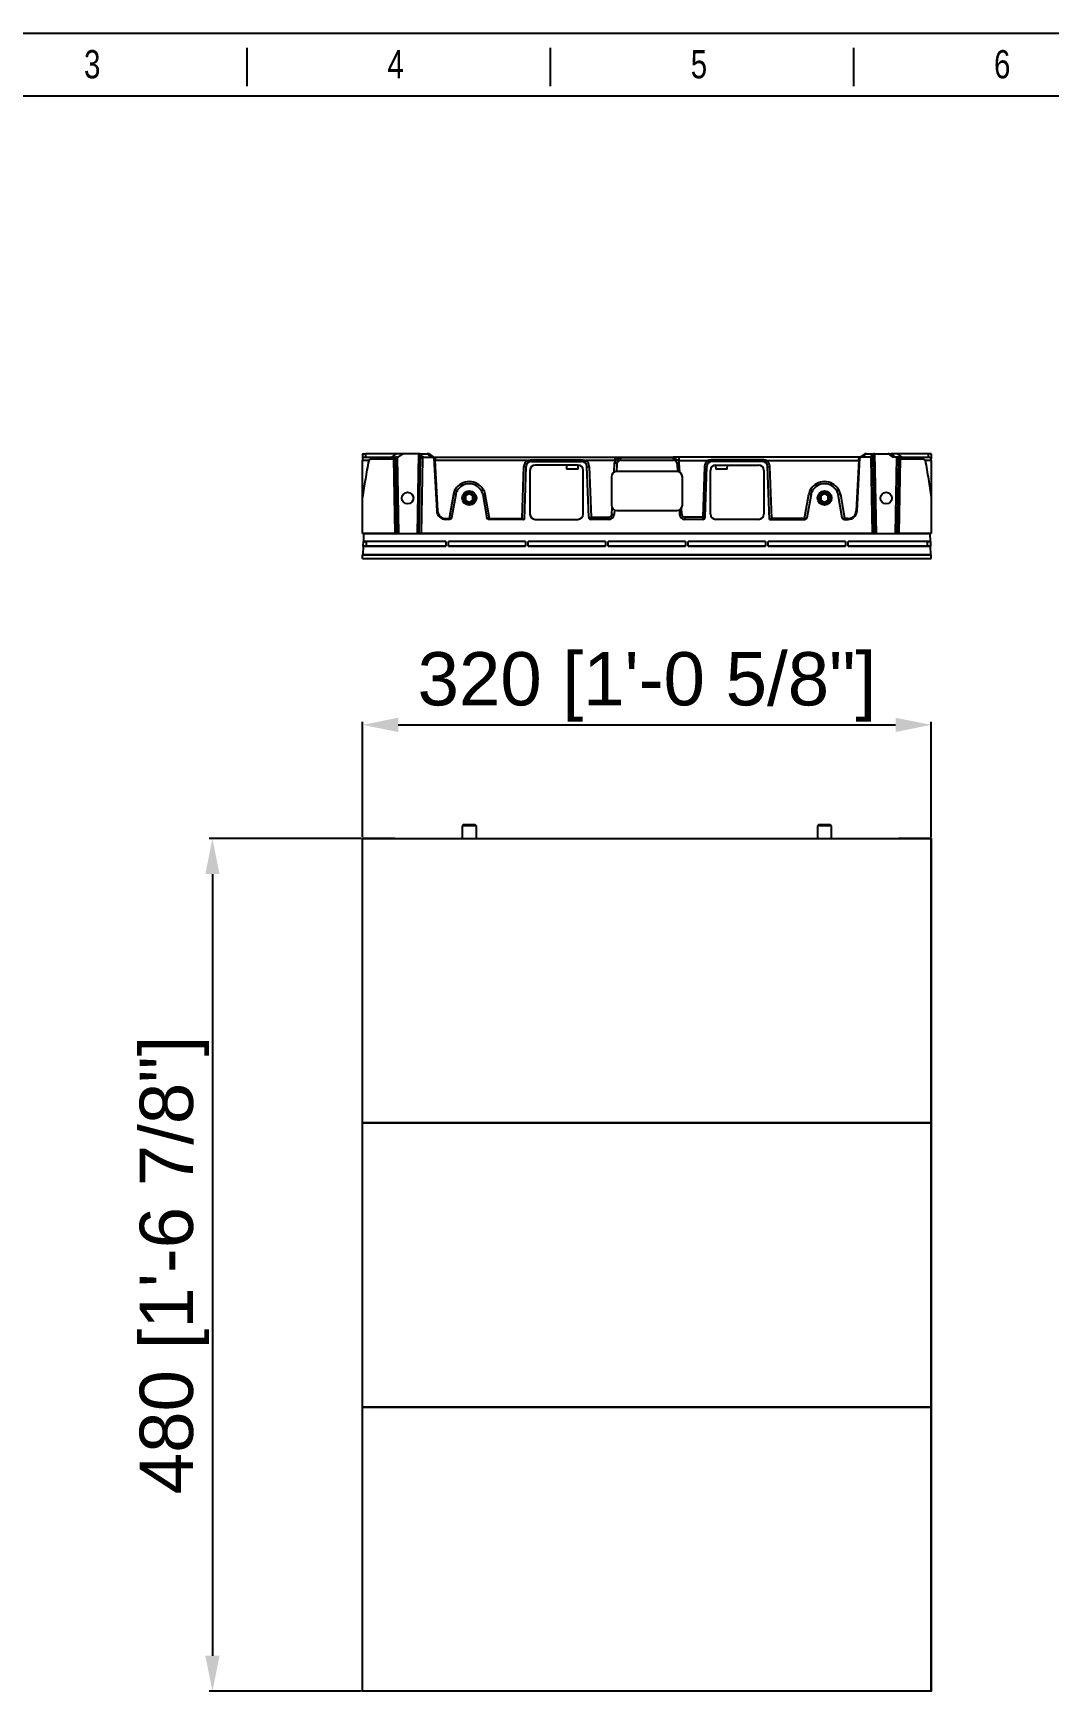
# Model space of a CAD drawing. Header units: millimetres. Extents: x 389 to 17466, y 310 to 5904.
# Drawn here: x 781 to 1352, y 783 to 1720 of the extents above; entities that cross this region are included whole.
import ezdxf

# ---------------------------------------------------------------- set-up
doc = ezdxf.new("R2010")
doc.units = ezdxf.units.MM
doc.layers.add('1', color=7, linetype='Continuous', true_color=0xffffff)
doc.layers.add('DIM', color=4, linetype='Continuous')
doc.styles.add('CKSTANDARD', font='arial.ttf')
doc.styles.add('Roamns', font='romans.shx')
doc.styles.get("Standard").update_dxf_attribs({"font": 'arial.ttf'})
doc.dimstyles.new('DIMSTYLE_14', dxfattribs={"dimtxt": 30, "dimasz": 20, "dimexe": 1.75, "dimexo": 0.875, "dimgap": 2, "dimtad": 1, "dimzin": 9, "dimdsep": 46, "dimtxsty": 'Standard', "dimblk": '_FILLED', "dimcen": 0.09, "dimadec": 0, "dimazin": 0, "dimtp": 0.05, "dimtm": 0.05, "dimtfac": 1, "dimtofl": 0, "dimtmove": 0, "dimatfit": 3, "dimldrblk": '_FILLED', "dimfxl": 1, "dimtolj": 1, "dimarcsym": 0})

# ---------------------------------------------------------------- blocks, each defined once
blk = doc.blocks.new('standard template')
for p, q in [((9418, 30728), (9418, 30325)), ((12589, 30728), (12589, 30325)), ((15761, 30728), (15761, 30325))]:
    blk.add_line(p, q)
blk.add_lwpolyline([(37963, 4700), (-97, 4700), (-97, 30879), (37963, 30879)], close=True)
at = {"color": 7}
blk.add_lwpolyline([(456, 6674), (456, 5964), (456, 5254), (456, 30226), (37409, 30226), (37409, 5254)], dxfattribs=at)
at = {"style": 'CKSTANDARD', "width": 0.75}
for s, p in [('3', (7716, 30408)), ('4', (10888, 30408)), ('5', (14060, 30408)), ('6', (17231, 30408))]:
    blk.add_text(s, height=295, dxfattribs=at).set_placement(p)
at = {"style": 'Roamns'}
for tag, p in [('PAGE_NAME', (27466, 7594)), ('PROJECT_NAME', (27466, 6884)), ('DRAWN_NAME', (27466, 6174)), ('VERSION', (34241, 6174)), ('SELECT_DATA', (27466, 5464)), ('PAGE_NUMBER', (34241, 5464))]:
    blk.add_attdef(tag, p, '', height=285, dxfattribs=at)
blk = doc.blocks.new('A$C777e5d8d')
at = {"color": 7, "linetype": 'Continuous'}
for p, q in [((0.8, 8), (0, 7.2)), ((8, 7.2), (0, 7.2)), ((0, 7.2), (0, 0)), ((0, 0), (4, 0)), ((0.8, 8), (4, 8)), ((4, 8), (7.2, 8)), ((4, 0), (8, 0)), ((8, 7.2), (7.2, 8)), ((8, 0), (8, 7.2))]:
    blk.add_line(p, q, dxfattribs=at)
blk = doc.blocks.new('A$Cdce8f4f8')
at = {"color": 7, "linetype": 'Continuous'}
for p, q in [((4, 6.37), (1.95, 5.18)), ((1.95, 5.18), (1.95, 2.82)), ((1.95, 2.82), (4, 1.63)), ((6.05, 5.18), (4, 6.37)), ((4, 1.63), (6.05, 2.82)), ((6.05, 2.82), (6.05, 5.18))]:
    blk.add_line(p, q, dxfattribs=at)
for radius in [4, 3.2]:
    blk.add_circle((4, 4), radius, dxfattribs=at)
blk = doc.blocks.new('A$C38f02d08')
at = {"layer": '1', "color": 0}
for p, q in [((0.32, 6.8), (0.42, 9.53)), ((0.57, 13.94), (0.42, 9.53)), ((0.42, 9.53), (0.48, 9.53)), ((46.75, 9.53), (0.48, 9.53)), ((0.48, 9.53), (2.06, 9.45)), ((0.57, 13.94), (319.43, 13.94)), ((46.75, 9.45), (2.06, 9.45)), ((2.06, 9.45), (2.06, 6.89)), ((46.75, 9.53), (46.75, 6.81)), ((48.25, 6.81), (48.25, 9.53)), ((91.75, 9.53), (48.25, 9.53)), ((91.75, 9.45), (48.25, 9.45)), ((91.75, 9.53), (91.75, 6.81)), ((136.75, 9.53), (93.25, 9.53)), ((93.25, 6.81), (93.25, 9.53)), ((136.75, 9.45), (93.25, 9.45)), ((136.75, 9.53), (136.75, 6.81)), ((138.25, 6.81), (138.25, 9.53)), ((181.75, 9.53), (138.25, 9.53)), ((181.75, 9.45), (138.25, 9.45)), ((181.75, 9.53), (181.75, 6.81)), ((183.25, 6.81), (183.25, 9.53)), ((226.75, 9.53), (183.25, 9.53)), ((226.75, 9.45), (183.25, 9.45)), ((226.75, 9.53), (226.75, 6.81)), ((271.75, 9.53), (228.25, 9.53)), ((228.25, 6.81), (228.25, 9.53)), ((271.75, 9.45), (228.25, 9.45)), ((271.75, 9.53), (271.75, 6.81)), ((319.53, 9.53), (273.25, 9.53)), ((273.25, 6.81), (273.25, 9.53)), ((317.95, 9.45), (273.25, 9.45)), ((317.95, 9.45), (319.53, 9.53)), ((317.95, 6.89), (317.95, 9.45)), ((319.58, 9.53), (319.43, 13.94)), ((319.53, 9.53), (319.58, 9.53)), ((319.58, 9.53), (319.68, 6.8)), ((0.32, 6.8), (0.15, 1.94)), ((0.15, 1.94), (319.85, 1.94)), ((0.39, 6.81), (0.32, 6.8)), ((0.39, 6.81), (2.06, 6.89)), ((46.75, 6.81), (0.39, 6.81)), ((2.06, 6.89), (46.75, 6.89)), ((48.25, 6.89), (91.75, 6.89)), ((91.75, 6.81), (48.25, 6.81)), ((93.25, 6.89), (136.75, 6.89)), ((136.75, 6.81), (93.25, 6.81)), ((138.25, 6.89), (181.75, 6.89)), ((181.75, 6.81), (138.25, 6.81)), ((183.25, 6.89), (226.75, 6.89)), ((226.75, 6.81), (183.25, 6.81)), ((228.25, 6.89), (271.75, 6.89)), ((271.75, 6.81), (228.25, 6.81)), ((273.25, 6.89), (317.95, 6.89)), ((319.62, 6.81), (273.25, 6.81)), ((317.95, 6.89), (319.62, 6.81)), ((319.68, 6.8), (319.62, 6.81)), ((319.85, 1.94), (319.68, 6.8))]:
    blk.add_line(p, q, dxfattribs=at)
for points in [[(46.58, 13.96), (46.58, 13.95), (46.58, 13.94)], [(46.58, 13.96), (46.58, 13.95), (46.58, 13.94)], [(68.78, 13.94), (68.78, 13.95), (68.78, 13.96)], [(68.78, 13.94), (68.78, 13.95), (68.78, 13.96)], [(141.44, 13.96), (141.44, 13.95), (141.43, 13.94)], [(141.44, 13.96), (141.44, 13.95), (141.43, 13.94)], [(178.58, 13.94), (178.57, 13.95), (178.57, 13.96)], [(178.58, 13.94), (178.57, 13.95), (178.57, 13.96)], [(251.23, 13.96), (251.23, 13.95), (251.23, 13.94)], [(251.23, 13.96), (251.23, 13.95), (251.23, 13.94)], [(273.43, 13.94), (273.43, 13.95), (273.43, 13.96)], [(273.43, 13.94), (273.43, 13.95), (273.43, 13.96)]]:
    blk.add_open_spline(points, degree=2, dxfattribs=at)
at = {"layer": 'DIM', "color": 82, "linetype": 'Continuous'}
for p, q in [((0, 0), (0, 1.94)), ((320, 1.94), (0, 1.94)), ((0, 0), (320, 0)), ((320, 0), (320, 1.94))]:
    blk.add_line(p, q, dxfattribs=at)
blk = doc.blocks.new('_FILLED')
at = {"color": 0, "linetype": 'ByBlock'}
blk.add_solid([(0, 0), (-1, 0.2), (-1, -0.2)], dxfattribs=at)
blk = doc.blocks.new('*D174')
at = {"color": 0, "lineweight": -2, "transparency": 16777216}
for p, q in [((966.12, 1267.03), (966.12, 1331.94)), ((986.12, 1330.19), (1266.12, 1330.19)), ((1286.12, 1267.03), (1286.12, 1331.94))]:
    blk.add_line(p, q, dxfattribs=at)
at = {"layer": 'Defpoints', "color": 0, "transparency": 16777216}
for p in [(1286.12, 1330.19), (966.12, 1266.16), (1286.12, 1266.16)]:
    blk.add_point(p, dxfattribs=at)
at = {"color": 0, "lineweight": -2, "transparency": 16777216, "xscale": 20, "yscale": 20, "zscale": 20, "rotation": 180}
blk.add_blockref('_FILLED', (966.12, 1330.19), dxfattribs=at)
at = {"color": 0, "lineweight": -2, "transparency": 16777216, "xscale": 20, "yscale": 20, "zscale": 20}
blk.add_blockref('_FILLED', (1286.12, 1330.19), dxfattribs=at)
at = {"color": 0, "transparency": 16777216, "insert": (1126.12, 1351.61), "char_height": 30, "attachment_point": 5}
blk.add_mtext('\\A1;320 [1\'-0 5/8"]', dxfattribs=at)
blk = doc.blocks.new('*D175')
at = {"color": 0, "lineweight": -2, "transparency": 16777216}
for p, q in [((965.24, 1266.16), (879.82, 1266.16)), ((881.57, 1246.16), (881.57, 806.16)), ((965.24, 786.16), (879.82, 786.16))]:
    blk.add_line(p, q, dxfattribs=at)
at = {"layer": 'Defpoints', "color": 0, "transparency": 16777216}
for p in [(966.12, 1266.16), (881.57, 786.16), (966.12, 786.16)]:
    blk.add_point(p, dxfattribs=at)
at = {"color": 0, "lineweight": -2, "transparency": 16777216, "xscale": 20, "yscale": 20, "zscale": 20}
for p, rotation in [((881.57, 1266.16), 90), ((881.57, 786.16), 270)]:
    blk.add_blockref('_FILLED', p, dxfattribs=dict(at, rotation=rotation))
at = {"color": 0, "transparency": 16777216, "insert": (860.15, 1026.16), "char_height": 30, "attachment_point": 5, "rotation": 90}
blk.add_mtext('\\A1;480 [1\'-6 7/8"]', dxfattribs=at)

msp = doc.modelspace()

# ---------------------------------------------------------------- linework, layer by layer
at = {"color": 0, "linetype": 'Continuous'}
for p, q in [((966.1178, 1482.6336), (966.1178, 1482.3369)), ((966.1178, 1482.3369), (966.1178, 1479.9886)), ((966.2776, 1482.8535), (966.9479, 1482.8535)), ((966.9479, 1482.8535), (967.8096, 1482.8535)), ((967.8096, 1482.8535), (967.7747, 1480.8535)), ((985.1002, 1482.8535), (967.8096, 1482.8535)), ((971.472, 1480.8535), (984.5744, 1480.8535)), ((971.472, 1479.9886), (971.472, 1480.8535)), ((971.472, 1479.9886), (983.4893, 1479.9886)), ((982.4937, 1480.8535), (985.1002, 1482.8535)), ((983.4893, 1479.9886), (984.2248, 1437.8535)), ((985.5742, 1480.8535), (984.5744, 1480.8535)), ((984.5744, 1480.8535), (984.5757, 1480.7773)), ((984.5757, 1480.7773), (984.609, 1478.871)), ((988.706, 1482.8535), (985.1002, 1482.8535)), ((986.0995, 1480.8535), (985.5742, 1480.8535)), ((985.5742, 1480.8535), (986.3248, 1437.8535)), ((986.0995, 1480.8535), (987.4028, 1481.8535)), ((988.706, 1482.8535), (987.4028, 1481.8535)), ((987.4028, 1481.8535), (987.4051, 1481.8535)), ((990.2307, 1482.8535), (988.706, 1482.8535)), ((997.7478, 1482.8535), (990.2307, 1482.8535)), ((996.9623, 1437.8535), (997.7478, 1482.8535)), ((997.7478, 1482.8535), (1002.5132, 1482.8535)), ((997.9622, 1437.8535), (998.7098, 1480.6823)), ((998.7098, 1480.6823), (998.7316, 1481.9316)), ((999.7991, 1480.0603), (998.7098, 1480.6823)), ((998.7377, 1482.2825), (998.7316, 1481.9316)), ((998.7316, 1481.9316), (1000.7189, 1480.797)), ((999.7991, 1480.0603), (999.0624, 1437.8535)), ((1000.7189, 1480.797), (1005.1934, 1480.797)), ((1003.5297, 1482.8535), (1002.5132, 1482.8535)), ((1005.1934, 1480.797), (1002.5132, 1482.8535)), ((1003.5297, 1482.8535), (1005.8605, 1481.065)), ((1005.8605, 1481.065), (1006.6346, 1480.471)), ((1006.1361, 1480.8535), (1108.1206, 1480.8535)), ((1006.2504, 1480.324), (1007.8086, 1450.5918)), ((1108.1206, 1480.8535), (1108.1206, 1478.9233)), ((1108.1206, 1480.8535), (1111.2536, 1480.8535)), ((1111.2668, 1480.501), (1111.1962, 1479.1535)), ((1141.0343, 1480.546), (1111.2014, 1480.546)), ((1111.2261, 1480.5182), (1111.2668, 1480.501)), ((1111.2536, 1480.8535), (1140.9821, 1480.8535)), ((1141.0096, 1480.5182), (1140.9689, 1480.501)), ((1140.9689, 1480.501), (1141.0395, 1479.1535)), ((1144.1151, 1480.8535), (1140.9821, 1480.8535)), ((1144.1151, 1480.8535), (1144.1151, 1478.9233)), ((1246.0995, 1480.8535), (1144.1151, 1480.8535)), ((1244.4271, 1450.5918), (1245.9853, 1480.324)), ((1246.3751, 1481.065), (1245.6011, 1480.471)), ((1248.706, 1482.8535), (1246.3751, 1481.065)), ((1247.0423, 1480.797), (1249.7225, 1482.8535)), ((1251.5168, 1480.797), (1247.0423, 1480.797)), ((1249.7225, 1482.8535), (1248.706, 1482.8535)), ((1249.7225, 1482.8535), (1254.4879, 1482.8535)), ((1253.5041, 1481.9316), (1251.5168, 1480.797)), ((1252.4366, 1480.0603), (1253.5259, 1480.6823)), ((1253.1733, 1437.8535), (1252.4366, 1480.0603)), ((1253.498, 1482.2825), (1253.5041, 1481.9316)), ((1253.5259, 1480.6823), (1253.5041, 1481.9316)), ((1254.2735, 1437.8535), (1253.5259, 1480.6823)), ((1254.4879, 1482.8535), (1261.9098, 1482.8535)), ((1255.2733, 1437.8535), (1254.4879, 1482.8535)), ((1261.9098, 1482.8535), (1264.5162, 1480.8535)), ((1262.4765, 1482.8535), (1261.9098, 1482.8535)), ((1262.4765, 1482.8535), (1263.5297, 1482.8535)), ((1267.1355, 1482.8535), (1263.5297, 1482.8535)), ((1263.5297, 1482.8535), (1264.1991, 1482.3398)), ((1266.1361, 1480.8535), (1264.1991, 1482.3398)), ((1266.6615, 1480.8535), (1264.5162, 1480.8535)), ((1266.6615, 1480.8535), (1265.9109, 1437.8535)), ((1267.6613, 1480.8535), (1266.6615, 1480.8535)), ((1267.6441, 1479.871), (1266.9107, 1437.8535)), ((1284.426, 1482.8535), (1267.1355, 1482.8535)), ((1269.7419, 1480.8535), (1267.1355, 1482.8535)), ((1268.644, 1480.8535), (1267.6613, 1480.8535)), ((1268.7464, 1479.9886), (1268.0109, 1437.8535)), ((1268.644, 1480.8535), (1280.7637, 1480.8535)), ((1268.7464, 1479.9886), (1280.7637, 1479.9886)), ((1280.7637, 1479.9886), (1280.7637, 1480.8535)), ((1285.2878, 1482.8535), (1284.426, 1482.8535)), ((1284.426, 1482.8535), (1284.461, 1480.8535)), ((1285.958, 1482.8535), (1285.2878, 1482.8535)), ((1286.1178, 1482.6336), (1286.1178, 1482.3369)), ((1286.1178, 1482.3369), (1286.1178, 1479.9886)), ((966.1178, 1458.108), (966.1178, 1478.9869)), ((984.609, 1478.871), (985.325, 1437.8535)), ((1007.0544, 1478.9233), (1006.8139, 1479.1079)), ((1006.8139, 1479.1079), (1008.3079, 1450.6005)), ((1058.6967, 1478.9233), (1007.0544, 1478.9233)), ((1055.8554, 1446.3361), (1056.8759, 1475.5582)), ((1057.1378, 1445.8535), (1058.1751, 1475.5582)), ((1060.2762, 1473.4535), (1060.2762, 1448.8535)), ((1061.1733, 1479.399), (1089.3792, 1479.399)), ((1061.1733, 1478.4535), (1061.1733, 1479.399)), ((1061.1733, 1478.4535), (1089.3792, 1478.4535)), ((1087.2762, 1476.4535), (1063.2762, 1476.4535)), ((1080.7741, 1476.4535), (1080.8921, 1474.2017)), ((1087.3436, 1474.2017), (1080.8921, 1474.2017)), ((1087.3436, 1474.2017), (1087.4613, 1476.4478)), ((1089.3792, 1478.4535), (1089.3792, 1479.399)), ((1090.2762, 1448.8535), (1090.2762, 1473.4535)), ((1108.1206, 1478.9233), (1091.8558, 1478.9233)), ((1093.3708, 1447.1081), (1092.3773, 1475.5582)), ((1093.6765, 1475.5582), (1094.67, 1447.1081)), ((1107.6323, 1472.4667), (1107.9089, 1477.7451)), ((1109.1637, 1476.8948), (1108.9517, 1472.8496)), ((1143.1057, 1472.8535), (1109.1057, 1472.8535)), ((1109.1637, 1476.8948), (1109.2071, 1477.7224)), ((1111.1962, 1479.1535), (1141.0395, 1479.1535)), ((1143.072, 1476.8948), (1143.0286, 1477.7224)), ((1143.072, 1476.8948), (1143.284, 1472.8482)), ((1144.1151, 1478.9233), (1160.3799, 1478.9233)), ((1144.6042, 1472.4525), (1144.3268, 1477.7451)), ((1158.5592, 1475.5582), (1157.5657, 1447.1081)), ((1158.8649, 1447.1081), (1159.8584, 1475.5582)), ((1161.9595, 1448.8535), (1161.9595, 1473.4535)), ((1191.0624, 1479.399), (1162.8565, 1479.399)), ((1162.8565, 1478.4535), (1162.8565, 1479.399)), ((1191.0624, 1478.4535), (1162.8565, 1478.4535)), ((1164.7744, 1476.4478), (1164.8921, 1474.2017)), ((1171.3436, 1474.2017), (1164.8921, 1474.2017)), ((1164.9595, 1476.4535), (1188.9595, 1476.4535)), ((1171.3436, 1474.2017), (1171.4616, 1476.4535)), ((1191.0624, 1478.4535), (1191.0624, 1479.399)), ((1191.9595, 1473.4535), (1191.9595, 1448.8535)), ((1193.539, 1478.9233), (1245.1813, 1478.9233)), ((1195.0979, 1445.8535), (1194.0606, 1475.5582)), ((1196.3802, 1446.3361), (1195.3598, 1475.5582)), ((1245.4218, 1479.1079), (1243.9278, 1450.6005)), ((1245.1813, 1478.9233), (1245.4218, 1479.1079)), ((1286.1178, 1478.9869), (1286.1178, 1458.108)), ((1106.1057, 1469.8535), (1106.1057, 1453.8535)), ((1146.1057, 1453.8535), (1146.1057, 1469.8535)), ((966.1178, 1437.8535), (966.1178, 1458.108)), ((1017.2384, 1460.1448), (1014.8036, 1446.3361)), ((1018.5187, 1459.9644), (1016.1762, 1446.6799)), ((1033.717, 1459.9644), (1036.0595, 1446.6799)), ((1037.4321, 1446.3361), (1034.9973, 1460.1448)), ((1106.3877, 1448.7192), (1106.5726, 1452.2463)), ((1145.848, 1448.7192), (1145.6613, 1452.2821)), ((1214.8036, 1446.3361), (1217.2384, 1460.1448)), ((1218.5187, 1459.9644), (1216.1762, 1446.6799)), ((1236.0595, 1446.6799), (1233.717, 1459.9644)), ((1234.9973, 1460.1448), (1237.4321, 1446.3361)), ((1286.1178, 1458.108), (1286.1178, 1437.8535)), ((1012.8018, 1446.3361), (1014.8036, 1446.3361)), ((1012.8018, 1446.3361), (1012.8018, 1445.8535)), ((1015.1914, 1445.8535), (1012.8018, 1445.8535)), ((1014.8036, 1445.8535), (1014.8036, 1446.3361)), ((1057.1378, 1445.8535), (1037.0443, 1445.8535)), ((1037.4321, 1446.3361), (1055.8554, 1446.3361)), ((1037.4321, 1445.8535), (1037.4321, 1446.3361)), ((1063.2762, 1445.8535), (1087.2762, 1445.8535)), ((1093.4674, 1446.8133), (1093.4635, 1446.8243)), ((1094.67, 1447.1081), (1104.69, 1447.1081)), ((1104.69, 1445.8535), (1094.67, 1445.8535)), ((1104.69, 1447.1081), (1104.69, 1445.8535)), ((1107.8143, 1451.1457), (1107.6859, 1448.6965)), ((1109.1057, 1450.8535), (1143.1057, 1450.8535)), ((1144.4208, 1451.1571), (1144.5498, 1448.6965)), ((1147.5307, 1445.8934), (1157.5507, 1445.9121)), ((1157.5657, 1447.1081), (1147.5457, 1447.1081)), ((1147.5457, 1447.1081), (1147.5457, 1445.8535)), ((1158.7682, 1446.8133), (1158.7722, 1446.8243)), ((1188.9595, 1445.8535), (1164.9595, 1445.8535)), ((1195.0979, 1445.8535), (1215.1914, 1445.8535)), ((1214.8036, 1446.3361), (1196.3802, 1446.3361)), ((1214.8036, 1445.8535), (1214.8036, 1446.3361)), ((1237.0443, 1445.8535), (1239.4339, 1445.8535)), ((1239.4339, 1446.3361), (1237.4321, 1446.3361)), ((1237.4321, 1445.8535), (1237.4321, 1446.3361)), ((1239.4339, 1446.3361), (1239.4339, 1445.8535)), ((984.2248, 1437.8535), (966.1178, 1437.8535)), ((985.325, 1437.8535), (984.2248, 1437.8535)), ((985.325, 1437.8535), (986.3248, 1437.8535)), ((986.3248, 1437.8535), (996.9623, 1437.8535)), ((996.9623, 1437.8535), (997.9622, 1437.8535)), ((999.0624, 1437.8535), (997.9622, 1437.8535)), ((1253.1733, 1437.8535), (999.0624, 1437.8535)), ((1254.2735, 1437.8535), (1253.1733, 1437.8535)), ((1254.2735, 1437.8535), (1255.2733, 1437.8535)), ((1255.2733, 1437.8535), (1265.9109, 1437.8535)), ((1265.9109, 1437.8535), (1266.9107, 1437.8535)), ((1268.0109, 1437.8535), (1266.9107, 1437.8535)), ((1286.1178, 1437.8535), (1268.0109, 1437.8535))]:
    msp.add_line(p, q, dxfattribs=at)
at = {"color": 7, "linetype": 'Continuous', "true_color": 0xffffff}
for p, q in [((984.2248, 1266.1558), (966.1178, 1266.1558)), ((966.1178, 1106.1558), (966.1178, 1266.1558)), ((1286.1178, 1266.1558), (1268.0109, 1266.1558)), ((1286.1178, 1106.1558), (1286.1178, 1266.1558)), ((1286.1178, 1106.1558), (966.1178, 1106.1558)), ((984.2248, 1106.1558), (966.1178, 1106.1558)), ((966.1178, 946.1558), (966.1178, 1106.1558)), ((1286.1178, 1106.1558), (1268.0109, 1106.1558)), ((1286.1178, 946.1558), (1286.1178, 1106.1558)), ((1286.1178, 946.1558), (966.1178, 946.1558)), ((984.2248, 946.1558), (966.1178, 946.1558)), ((966.1178, 786.1558), (966.1178, 946.1558)), ((1286.1178, 946.1558), (1268.0109, 946.1558)), ((1286.1178, 786.1558), (1286.1178, 946.1558)), ((1286.1178, 786.1558), (966.1178, 786.1558))]:
    msp.add_line(p, q, dxfattribs=at)
at = {"color": 0, "linetype": 'Continuous'}
for centre in [(991.4324, 1457.8535), (1260.8033, 1457.8535)]:
    msp.add_circle(centre, 3.25, dxfattribs=at)
for centre, radius, start, end in [((967.8119, 1481.5706), 2, 140.0982353, 147.8918246), ((967.7645, 1478.8535), 2, 90, 145.4198368), ((1005.2518, 1480.2716), 1, 3, 19.7379397), ((1246.9839, 1480.2716), 1, 160.2620603, 177), ((1268.644, 1479.8535), 1, 128.6084729, 179), ((1284.4712, 1478.8535), 2, 34.5801632, 90), ((1284.4238, 1481.5706), 2, 32.1081754, 39.9017647), ((1061.1733, 1475.4081), 4.3, 125.1665777, 178), ((1061.1733, 1475.4535), 3, 90, 178), ((1063.2762, 1473.4535), 3, 90, 180), ((1087.2762, 1473.4535), 3, 0, 90), ((1089.3792, 1475.4535), 3, 2, 90), ((1089.3792, 1475.4081), 4.3, 2, 54.8334223), ((1109.1057, 1469.8535), 3, 90, 180), ((1143.1057, 1469.8535), 3, 0, 90), ((1162.8565, 1475.4081), 4.3, 125.1665777, 178), ((1162.8565, 1475.4535), 3, 90, 178), ((1164.9595, 1473.4535), 3, 90, 180), ((1188.9595, 1473.4535), 3, 0, 90), ((1191.0624, 1475.4535), 3, 2, 90), ((1191.0624, 1475.4081), 4.3, 2, 54.8334223), ((1024.4275, 1458.8771), 7.3, 147.6902039, 170), ((1026.1178, 1457.8081), 9.3, 32.3097961, 147.6902039), ((1024.4275, 1458.9225), 6, 147.6902039, 170), ((1026.1178, 1457.8535), 8, 32.3097961, 147.6902039), ((1027.8082, 1458.9225), 6, 10, 32.3097961), ((1027.8082, 1458.8771), 7.3, 10, 32.3097961), ((1224.4275, 1458.8771), 7.3, 147.6902039, 170), ((1226.1178, 1457.8081), 9.3, 32.3097961, 147.6902039), ((1224.4275, 1458.9225), 6, 147.6902039, 170), ((1226.1178, 1457.8535), 8, 32.3097961, 147.6902039), ((1227.8082, 1458.9225), 6, 10, 32.3097961), ((1227.8082, 1458.8771), 7.3, 10, 32.3097961), ((1026.1178, 1457.8535), 2.5, 90, 0), ((1026.1178, 1457.8535), 2.5, 0, 90), ((1109.1057, 1453.8535), 3, 180, 270), ((1143.1057, 1453.8535), 3, 270, 0), ((1226.1178, 1457.8535), 2.5, 90, 0), ((1226.1178, 1457.8535), 2.5, 0, 90), ((1012.8018, 1450.8535), 5, 183, 270), ((1012.8018, 1450.8361), 4.5, 183, 270), ((1015.1914, 1446.8535), 1, 270, 350), ((1037.0443, 1446.8535), 1, 190, 270), ((1063.2762, 1448.8535), 3, 180, 270), ((1087.2762, 1448.8535), 3, 270, 0), ((1094.67, 1447.1535), 1.3, 182, 270), ((1104.69, 1448.8081), 1.7, 270, 357), ((1104.69, 1448.8535), 3, 270, 357), ((1147.5457, 1448.8535), 3, 183, 270), ((1147.5457, 1448.8081), 1.7, 183, 270), ((1157.5657, 1447.1535), 1.3, 270, 358), ((1164.9595, 1448.8535), 3, 180, 270), ((1188.9595, 1448.8535), 3, 270, 0), ((1215.1914, 1446.8535), 1, 270, 350), ((1237.0443, 1446.8535), 1, 190, 270), ((1239.4339, 1450.8361), 4.5, 270, 357), ((1239.4339, 1450.8535), 5, 270, 357)]:
    msp.add_arc(centre, radius, start, end, dxfattribs=at)
for centre, major_axis, ratio, start_param, end_param in [((967.8119, 1481.5706), (-1.9997, 0.0349), 0.70705293, 5.17149865, 5.73525435), ((985.156, 1478.8535), (1.4391, -1.4142), 0.98269726, 2.63305068, 3.32345311), ((989.0979, 1479.3728), (-3.2443, -2.5646), 0.7253478, 3.88403201, 4.66148868), ((997.7376, 1482.2824), (-1.0002, -0.0087), 0.57095545, 3.12665682, 4.69714856), ((1001.2063, 1479.6482), (-1.3171, 0.752), 0.6593306, 5.42607863, 6.62992629), ((1005.9187, 1478.4994), (-2.1655, 1.6617), 0.73271513, 5.11392293, 5.52085698), ((1006.8168, 1479.0708), (0.5662, -1.2537), 0.0092087, 1.59622852, 3.16519835), ((1111.2042, 1477.6138), (-0.146, -2.8855), 0.69223419, 3.18331163, 4.70980507), ((1141.0315, 1477.6138), (0.146, -2.8855), 0.69223419, 1.57338024, 3.09987367), ((1245.4189, 1479.0708), (-0.5662, -1.2537), 0.0092087, 3.11798696, 4.68695678), ((1246.317, 1478.4994), (2.1655, 1.6617), 0.73271513, 0.76232833, 1.16926238), ((1251.0294, 1479.6482), (1.3171, 0.752), 0.6593306, 5.93644432, 7.14029198), ((1254.4981, 1482.2824), (1.0002, -0.0087), 0.57095545, 1.58603675, 3.15652849), ((1267.0796, 1478.8535), (-1.4391, -1.4142), 0.98269726, 2.95973219, 3.45510821), ((1284.4238, 1481.5706), (1.9997, 0.0349), 0.70705293, 0.54793096, 1.11168665), ((1006.8139, 1479.073), (0.6088, 0.7934), 0.02125362, 1.24512323, 1.54310516), ((1056.8759, 1475.6036), (-1.2992, 0.0454), 0.03487826, 1.5720143, 3.14159265), ((1058.6967, 1478.9687), (-0.7487, 1.0627), 0.02010874, 1.59932987, 3.14159265), ((1091.8558, 1478.9687), (0.7487, 1.0627), 0.02010874, 3.14159265, 4.68385543), ((1093.6765, 1475.6036), (1.2992, 0.0454), 0.03487826, 3.14159265, 4.71117101), ((1111.2042, 1477.5685), (-0.1986, -3.9839), 0.82730163, 4.40691179, 4.70930019), ((1107.9089, 1477.7904), (1.2982, -0.068), 0.03485173, 4.71421548, 6.28318531), ((1111.161, 1476.7901), (-0.1237, -2.3611), 0.84590312, 3.18589555, 4.71238898), ((1141.0747, 1476.7901), (0.1237, -2.3611), 0.84590312, 1.57079633, 3.09728976), ((1144.3268, 1477.7904), (-1.2982, -0.068), 0.03485173, 0, 1.56896983), ((1141.0315, 1477.5685), (0.1986, -3.9839), 0.82730163, 1.57388512, 1.87627352), ((1158.5592, 1475.6036), (-1.2992, 0.0454), 0.03487826, 1.5720143, 3.14159265), ((1160.3799, 1478.9687), (-0.7487, 1.0627), 0.02010874, 1.59932987, 3.14159265), ((1193.539, 1478.9687), (0.7487, 1.0627), 0.02010874, 3.14159265, 4.68385543), ((1195.3598, 1475.6036), (1.2992, 0.0454), 0.03487826, 3.14159265, 4.71117101), ((1245.4218, 1479.073), (-0.6088, 0.7934), 0.02125362, 4.74008015, 5.03806208), ((1018.2578, 1462.8243), (1.0987, -0.6948), 0.02950116, 4.73104373, 6.28318531), ((1033.9779, 1462.8243), (-1.0987, -0.6948), 0.02950116, 0, 1.55214157), ((1218.2578, 1462.8243), (1.0987, -0.6948), 0.02950116, 4.73104373, 6.28318531), ((1233.9779, 1462.8243), (-1.0987, -0.6948), 0.02950116, 0, 1.55214157), ((1017.2384, 1460.1901), (1.2803, -0.2257), 0.03436993, 4.71844925, 6.28318531), ((1034.9973, 1460.1901), (-1.2803, -0.2257), 0.03436993, 0, 1.56473606), ((1217.2384, 1460.1901), (1.2803, -0.2257), 0.03436993, 4.71844925, 6.28318531), ((1234.9973, 1460.1901), (-1.2803, -0.2257), 0.03436993, 0, 1.56473606), ((1008.3079, 1450.618), (-0.4993, -0.0262), 0.03485173, 0, 1.56896983), ((1014.7986, 1446.3535), (1.3047, -0.0868), 0.01306534, 4.7170313, 5.21565417), ((1015.1914, 1446.3535), (0, 0.5), 0.47402816, 3.14159265, 4.59855125), ((1037.4371, 1446.3535), (-1.3047, -0.0868), 0.01306534, 1.06753113, 1.56615401), ((1037.0443, 1446.3535), (0, 0.5), 0.47402816, 1.68463405, 3.14159265), ((1094.67, 1447.1535), (-1.2992, -0.0454), 0.62879933, 0, 0.35862033), ((1093.9312, 1446.8467), (-0.4618, -0.1917), 0.6707138, 5.79058854, 6.28318531), ((1093.9334, 1446.8415), (0.4604, 0.195), 0.65619737, 2.64681814, 3.14159265), ((1094.67, 1447.1535), (-1.2891, -0.3351), 0.03296969, 0.35126905, 1.56222708), ((1094.67, 1447.1535), (-0.2896, -1.3), 0.00740997, 0.75275101, 1.53754019), ((1094.67, 1447.1535), (0, -1.3), 0.23076923, 5.53208474, 6.28318531), ((1106.3877, 1448.7645), (1.2982, -0.068), 0.03485173, 4.71421548, 6.28318531), ((1145.848, 1448.7645), (-1.2982, -0.068), 0.03485173, 0, 1.56896983), ((1157.5657, 1447.1535), (1.2891, -0.3351), 0.03296969, 4.72095823, 5.93191625), ((1157.5657, 1447.1535), (0.2896, -1.3), 0.00740997, 4.74564512, 5.5304343), ((1157.5657, 1447.1535), (0, -1.3), 0.23076923, 0, 0.75110057), ((1158.3023, 1446.8415), (-0.4604, 0.195), 0.65619737, 3.14159265, 3.63636717), ((1158.3045, 1446.8467), (0.4618, -0.1917), 0.6707138, 0, 0.49259676), ((1157.5657, 1447.1535), (1.2992, -0.0454), 0.62879933, 5.92456498, 6.28318531), ((1214.7986, 1446.3535), (1.3047, -0.0868), 0.01306534, 4.7170313, 5.21565417), ((1215.1914, 1446.3535), (0, 0.5), 0.47402816, 3.14159265, 4.59855125), ((1237.4371, 1446.3535), (-1.3047, -0.0868), 0.01306534, 1.06753113, 1.56615401), ((1237.0443, 1446.3535), (0, 0.5), 0.47402816, 1.68463405, 3.14159265), ((1243.9278, 1450.618), (0.4993, -0.0262), 0.03485173, 4.71421548, 6.28318531)]:
    msp.add_ellipse(centre, major_axis=major_axis, ratio=ratio, start_param=start_param, end_param=end_param, dxfattribs=at)
for points, knots in [([(966.1178, 1479.9886), (966.1178, 1479.9886), (966.1178, 1479.9729), (966.1178, 1479.9077), (966.1178, 1479.8587), (966.1178, 1479.7113), (966.1178, 1479.6154), (966.1178, 1479.4175), (966.1178, 1479.3441), (966.1178, 1479.1761), (966.1178, 1479.0851), (966.1178, 1478.9869)], [0, 0, 0, 0, 0.25, 0.25, 0.5, 0.5, 0.75, 0.75, 0.875, 0.875, 1, 1, 1, 1]), ([(967.7645, 1480.8535), (967.7645, 1480.8535), (967.7887, 1480.8535), (967.8832, 1480.8535), (967.9546, 1480.8535), (968.141, 1480.8535), (968.2549, 1480.8535), (968.524, 1480.8535), (968.6804, 1480.8535), (969.022, 1480.8535), (969.2083, 1480.8535), (969.6129, 1480.8535), (969.8283, 1480.8535), (970.2736, 1480.8535), (970.5065, 1480.8535), (970.9852, 1480.8535), (971.2273, 1480.8535), (971.472, 1480.8535)], [0, 0, 0, 0, 0.125, 0.125, 0.25, 0.25, 0.375, 0.375, 0.5, 0.5, 0.625, 0.625, 0.75, 0.75, 0.875, 0.875, 1, 1, 1, 1]), ([(969.5111, 1478.9869), (969.5302, 1479.0851), (969.5689, 1479.1761), (969.6754, 1479.3441), (969.7408, 1479.4175), (969.9623, 1479.6154), (970.1357, 1479.7113), (970.5029, 1479.8587), (970.6919, 1479.9077), (971.0774, 1479.9729), (971.2748, 1479.9886), (971.472, 1479.9886)], [0, 0, 0, 0, 0.125, 0.125, 0.25, 0.25, 0.5, 0.5, 0.75, 0.75, 1, 1, 1, 1]), ([(1006.6346, 1480.471), (1006.7094, 1480.4136), (1006.7684, 1480.3459), (1006.8623, 1480.188), (1006.8969, 1480.097), (1006.9445, 1479.9017), (1006.9583, 1479.7954), (1006.9711, 1479.6289), (1006.974, 1479.572), (1006.9805, 1479.4565), (1006.9832, 1479.3975), (1006.9927, 1479.339)], [0, 0, 0, 0, 0.25, 0.25, 0.5, 0.5, 0.75, 0.75, 0.875, 0.875, 1, 1, 1, 1]), ([(1111.2261, 1480.5182), (1111.0755, 1480.5146), (1110.929, 1480.4912), (1110.6428, 1480.4122), (1110.5023, 1480.3559), (1110.1034, 1480.1592), (1109.8612, 1479.99), (1109.389, 1479.6473), (1109.1592, 1479.4747), (1108.7912, 1479.2446), (1108.6646, 1479.1724), (1108.3998, 1479.0389), (1108.2606, 1478.9774), (1108.1206, 1478.9233)], [0, 0, 0, 0, 0.125, 0.125, 0.25, 0.25, 0.5, 0.5, 0.75, 0.75, 0.875, 0.875, 1, 1, 1, 1]), ([(1111.2536, 1480.8535), (1111.2425, 1480.8535), (1111.2368, 1480.8469), (1111.2266, 1480.8206), (1111.2225, 1480.8008), (1111.2116, 1480.7227), (1111.2061, 1480.6466), (1111.2014, 1480.546)], [0, 0, 0, 0, 0.25, 0.25, 0.5, 0.5, 1, 1, 1, 1]), ([(1140.9821, 1480.8535), (1140.9932, 1480.8535), (1140.9989, 1480.8469), (1141.0091, 1480.8206), (1141.0132, 1480.8008), (1141.0241, 1480.7227), (1141.0296, 1480.6466), (1141.0343, 1480.546)], [0, 0, 0, 0, 0.25, 0.25, 0.5, 0.5, 1, 1, 1, 1]), ([(1141.0343, 1480.546), (1141.0335, 1480.5406), (1141.0319, 1480.5297), (1141.0171, 1480.5221), (1141.0096, 1480.5182)], [0, 0, 0, 0, 0.49042732, 1, 1, 1, 1]), ([(1141.0096, 1480.5182), (1141.1602, 1480.5146), (1141.3067, 1480.4912), (1141.5928, 1480.4122), (1141.7334, 1480.3559), (1142.1323, 1480.1592), (1142.3745, 1479.99), (1142.8467, 1479.6473), (1143.0765, 1479.4747), (1143.4445, 1479.2446), (1143.571, 1479.1724), (1143.8359, 1479.0389), (1143.9751, 1478.9774), (1144.1151, 1478.9233)], [0, 0, 0, 0, 0.125, 0.125, 0.25, 0.25, 0.5, 0.5, 0.75, 0.75, 0.875, 0.875, 1, 1, 1, 1]), ([(1245.6011, 1480.471), (1245.5263, 1480.4136), (1245.4673, 1480.3459), (1245.3733, 1480.188), (1245.3388, 1480.097), (1245.2911, 1479.9017), (1245.2774, 1479.7954), (1245.2646, 1479.6289), (1245.2616, 1479.572), (1245.2552, 1479.4565), (1245.2525, 1479.3975), (1245.243, 1479.339)], [0, 0, 0, 0, 0.25, 0.25, 0.5, 0.5, 0.75, 0.75, 0.875, 0.875, 1, 1, 1, 1]), ([(1262.4765, 1482.8535), (1262.6432, 1482.8482), (1262.8081, 1482.8361), (1263.1254, 1482.7935), (1263.2766, 1482.7631), (1263.7112, 1482.6397), (1263.9753, 1482.5116), (1264.1991, 1482.3398)], [0, 0, 0, 0, 0.25, 0.25, 0.5, 0.5, 1, 1, 1, 1]), ([(1268.02, 1480.6349), (1268.1141, 1480.7101), (1268.2151, 1480.7636), (1268.4249, 1480.8355), (1268.5357, 1480.8535), (1268.644, 1480.8535)], [0, 0, 0, 0, 0.5, 0.5, 1, 1, 1, 1]), ([(1280.7637, 1480.8535), (1281.0084, 1480.8535), (1281.249, 1480.8535), (1281.7224, 1480.8535), (1281.9575, 1480.8535), (1282.4059, 1480.8535), (1282.6186, 1480.8535), (1283.0212, 1480.8535), (1283.2118, 1480.8535), (1283.5536, 1480.8535), (1283.7072, 1480.8535), (1283.9785, 1480.8535), (1284.0939, 1480.8535), (1284.2794, 1480.8535), (1284.3509, 1480.8535), (1284.447, 1480.8535), (1284.4712, 1480.8535), (1284.4712, 1480.8535)], [0, 0, 0, 0, 0.12500509, 0.12500509, 0.25001017, 0.25001017, 0.37501526, 0.37501526, 0.50002034, 0.50002034, 0.62502543, 0.62502543, 0.75003051, 0.75003051, 0.8750356, 0.8750356, 1, 1, 1, 1]), ([(1280.7637, 1479.9886), (1280.9609, 1479.9886), (1281.1559, 1479.9732), (1281.5408, 1479.9084), (1281.7328, 1479.8586), (1282.0985, 1479.712), (1282.2738, 1479.6148), (1282.5666, 1479.3537), (1282.6866, 1479.1828), (1282.7246, 1478.9869)], [0, 0, 0, 0, 0.25, 0.25, 0.5, 0.5, 0.75, 0.75, 1, 1, 1, 1]), ([(1286.1178, 1478.9869), (1286.1178, 1479.0851), (1286.1178, 1479.1761), (1286.1178, 1479.3441), (1286.1178, 1479.4175), (1286.1178, 1479.6154), (1286.1178, 1479.7113), (1286.1178, 1479.8587), (1286.1178, 1479.9077), (1286.1178, 1479.9729), (1286.1178, 1479.9886), (1286.1178, 1479.9886)], [0, 0, 0, 0, 0.12501567, 0.12501567, 0.25003133, 0.25003133, 0.50006267, 0.50006267, 0.750094, 0.750094, 1, 1, 1, 1]), ([(969.5111, 1478.9869), (969.1258, 1479.0017), (968.7563, 1479.013), (968.0558, 1479.0282), (967.7357, 1479.032), (967.1536, 1479.032), (966.89, 1479.0281), (966.4458, 1479.013), (966.262, 1479.0018), (966.1178, 1478.9869)], [0, 0, 0, 0, 0.25, 0.25, 0.5, 0.5, 0.75, 0.75, 1, 1, 1, 1]), ([(969.5111, 1478.9869), (968.8398, 1475.5248), (968.2209, 1472.0537), (967.0826, 1465.0945), (966.5611, 1461.6059), (966.1178, 1458.108)], [0, 0, 0, 0, 0.5, 0.5, 1, 1, 1, 1]), ([(1058.6967, 1478.9233), (1059.0878, 1479.0903), (1059.498, 1479.2074), (1060.3283, 1479.3617), (1060.7484, 1479.399), (1061.1733, 1479.399)], [0, 0, 0, 0, 0.5, 0.5, 1, 1, 1, 1]), ([(1089.3792, 1479.399), (1089.8041, 1479.399), (1090.2288, 1479.3611), (1091.0594, 1479.2062), (1091.4642, 1479.0905), (1091.8558, 1478.9233)], [0, 0, 0, 0, 0.5, 0.5, 1, 1, 1, 1]), ([(1162.8565, 1479.399), (1162.4316, 1479.399), (1162.0069, 1479.3611), (1161.1763, 1479.2062), (1160.7715, 1479.0905), (1160.3799, 1478.9233)], [0, 0, 0, 0, 0.5, 0.5, 1, 1, 1, 1]), ([(1193.539, 1478.9233), (1193.1479, 1479.0903), (1192.7376, 1479.2074), (1191.9074, 1479.3617), (1191.4873, 1479.399), (1191.0624, 1479.399)], [0, 0, 0, 0, 0.5, 0.5, 1, 1, 1, 1]), ([(1286.1178, 1478.9869), (1285.9753, 1479.0017), (1285.7917, 1479.013), (1285.3425, 1479.0282), (1285.0842, 1479.032), (1284.5025, 1479.032), (1284.1751, 1479.0281), (1283.482, 1479.013), (1283.1143, 1479.0018), (1282.7246, 1478.9869)], [0, 0, 0, 0, 0.25, 0.25, 0.5, 0.5, 0.75, 0.75, 1, 1, 1, 1]), ([(1282.7246, 1478.9869), (1283.3959, 1475.5248), (1284.0149, 1472.053), (1285.1533, 1465.0932), (1285.6747, 1461.6049), (1286.1178, 1458.108)], [0, 0, 0, 0, 0.5, 0.5, 1, 1, 1, 1]), ([(1016.1762, 1446.6799), (1016.1666, 1446.6253), (1016.1425, 1446.5722), (1016.0678, 1446.4774), (1016.0172, 1446.4348), (1015.8885, 1446.363), (1015.8125, 1446.3348), (1015.6345, 1446.2981), (1015.5353, 1446.2903), (1015.4269, 1446.2967)], [0, 0, 0, 0, 0.25, 0.25, 0.5, 0.5, 0.75, 0.75, 1, 1, 1, 1]), ([(1036.8088, 1446.2967), (1036.7004, 1446.2903), (1036.6012, 1446.2981), (1036.4232, 1446.3348), (1036.3472, 1446.363), (1036.2185, 1446.4348), (1036.1678, 1446.4774), (1036.0932, 1446.5722), (1036.0691, 1446.6253), (1036.0595, 1446.6799)], [0, 0, 0, 0, 0.25, 0.25, 0.5, 0.5, 0.75, 0.75, 1, 1, 1, 1]), ([(1055.8554, 1446.3361), (1056.032, 1446.2243), (1056.2107, 1446.1118), (1056.466, 1445.9746), (1056.5491, 1445.934), (1056.7082, 1445.8733), (1056.7832, 1445.8535), (1056.8494, 1445.8535)], [0, 0, 0, 0, 0.5, 0.5, 0.75, 0.75, 1, 1, 1, 1]), ([(1094.4653, 1446.2033), (1094.3552, 1446.2107), (1094.2424, 1446.2303), (1094.031, 1446.2927), (1093.9313, 1446.3355), (1093.752, 1446.4427), (1093.6738, 1446.5062), (1093.5461, 1446.6504), (1093.4984, 1446.7285), (1093.4674, 1446.8133)], [0, 0, 0, 0, 0.25, 0.25, 0.5, 0.5, 0.75, 0.75, 1, 1, 1, 1]), ([(1094.4653, 1446.2033), (1094.3558, 1446.1927), (1094.2434, 1446.1956), (1094.033, 1446.2279), (1093.9338, 1446.257), (1093.7553, 1446.3379), (1093.6776, 1446.3891), (1093.5507, 1446.5085), (1093.5035, 1446.5745), (1093.473, 1446.6464)], [0, 0, 0, 0, 0.25, 0.25, 0.5, 0.5, 0.75, 0.75, 1, 1, 1, 1]), ([(1157.7704, 1446.2033), (1157.8805, 1446.2107), (1157.9933, 1446.2303), (1158.2047, 1446.2927), (1158.3044, 1446.3355), (1158.4837, 1446.4427), (1158.5619, 1446.5062), (1158.6896, 1446.6504), (1158.7373, 1446.7285), (1158.7682, 1446.8133)], [0, 0, 0, 0, 0.25, 0.25, 0.5, 0.5, 0.75, 0.75, 1, 1, 1, 1]), ([(1157.7704, 1446.2033), (1157.8799, 1446.1927), (1157.9922, 1446.1956), (1158.2027, 1446.2279), (1158.3019, 1446.257), (1158.4804, 1446.3379), (1158.5581, 1446.3891), (1158.685, 1446.5085), (1158.7322, 1446.5745), (1158.7627, 1446.6464)], [0, 0, 0, 0, 0.25, 0.25, 0.5, 0.5, 0.75, 0.75, 1, 1, 1, 1]), ([(1196.3802, 1446.3361), (1196.2037, 1446.2243), (1196.025, 1446.1118), (1195.7696, 1445.9746), (1195.6866, 1445.934), (1195.5275, 1445.8733), (1195.4524, 1445.8535), (1195.3862, 1445.8535)], [0, 0, 0, 0, 0.5, 0.5, 0.75, 0.75, 1, 1, 1, 1]), ([(1215.4269, 1446.2967), (1215.5353, 1446.2903), (1215.6345, 1446.2981), (1215.8125, 1446.3348), (1215.8885, 1446.363), (1216.0172, 1446.4348), (1216.0678, 1446.4774), (1216.1425, 1446.5722), (1216.1666, 1446.6253), (1216.1762, 1446.6799)], [0, 0, 0, 0, 0.25, 0.25, 0.5, 0.5, 0.75, 0.75, 1, 1, 1, 1]), ([(1236.0595, 1446.6799), (1236.0691, 1446.6253), (1236.0932, 1446.5722), (1236.1678, 1446.4774), (1236.2185, 1446.4348), (1236.3472, 1446.363), (1236.4232, 1446.3348), (1236.6012, 1446.2981), (1236.7004, 1446.2903), (1236.8088, 1446.2967)], [0, 0, 0, 0, 0.25, 0.25, 0.5, 0.5, 0.75, 0.75, 1, 1, 1, 1])]:
    msp.add_open_spline(points, degree=3, knots=knots, dxfattribs=at)
for points, degree in [([(1005.8605, 1481.065), (1006.006, 1480.9533), (1006.1234, 1480.8034), (1006.193, 1480.6093)], 3), ([(1111.2014, 1480.546), (1111.2006, 1480.5289), (1111.2261, 1480.5182)], 2), ([(1246.3751, 1481.065), (1246.2296, 1480.9533), (1246.1123, 1480.8034), (1246.0427, 1480.6093)], 3), ([(1006.9927, 1479.339), (1007.0148, 1479.2028), (1007.0346, 1479.0633), (1007.0544, 1478.9233)], 3), ([(1245.243, 1479.339), (1245.2208, 1479.2028), (1245.2011, 1479.0633), (1245.1813, 1478.9233)], 3)]:
    msp.add_open_spline(points, degree=degree, dxfattribs=at)
at = {"layer": 'DIM', "color": 7, "linetype": 'Continuous', "true_color": 0xffffff}
for points in [[(966.1178, 1266.1558), (1286.1178, 1266.1558), (1286.1178, 1106.1558), (966.1178, 1106.1558)], [(966.1178, 1106.1558), (1286.1178, 1106.1558), (1286.1178, 946.1558), (966.1178, 946.1558)], [(966.1178, 946.1558), (1286.1178, 946.1558), (1286.1178, 786.1558), (966.1178, 786.1558)]]:
    msp.add_lwpolyline(points, close=True, dxfattribs=at)

# ---------------------------------------------------------------- block references
at = {"transparency": 33554595, "xscale": 0.05383081782026108, "yscale": 0.05383081782026108, "zscale": 0.05383081782026108}
msp.add_blockref('standard template', (393.9233, 57.2648), dxfattribs=at)
for name, p in [('A$Cdce8f4f8', (1022.1179, 1453.8535)), ('A$Cdce8f4f8', (1222.1179, 1453.8535)), ('A$C38f02d08', (966.1178, 1423.9135)), ('A$C777e5d8d', (1022.1178, 1266.1557)), ('A$C777e5d8d', (1222.1178, 1266.1557))]:
    msp.add_blockref(name, p)

# ---------------------------------------------------------------- dimensions: what is measured, and where the dimension line sits
dim = msp.add_linear_dim(base=(1286.1178, 1330.1922), p1=(966.1178, 1266.1558), p2=(1286.1178, 1266.1558), dimstyle='DIMSTYLE_14')
dim.commit()
dim.dimension.update_dxf_attribs({"geometry": '*D174', "text_midpoint": (1126.1178, 1330.1922), "dimtype": 160})
dim = msp.add_linear_dim(base=(881.572, 786.1558), p1=(966.1178, 1266.1558), p2=(966.1178, 786.1558), angle=90, dimstyle='DIMSTYLE_14')
dim.commit()
dim.dimension.update_dxf_attribs({"geometry": '*D175', "text_midpoint": (860.1518, 1026.1558)})

doc.saveas('drawing.dxf')
